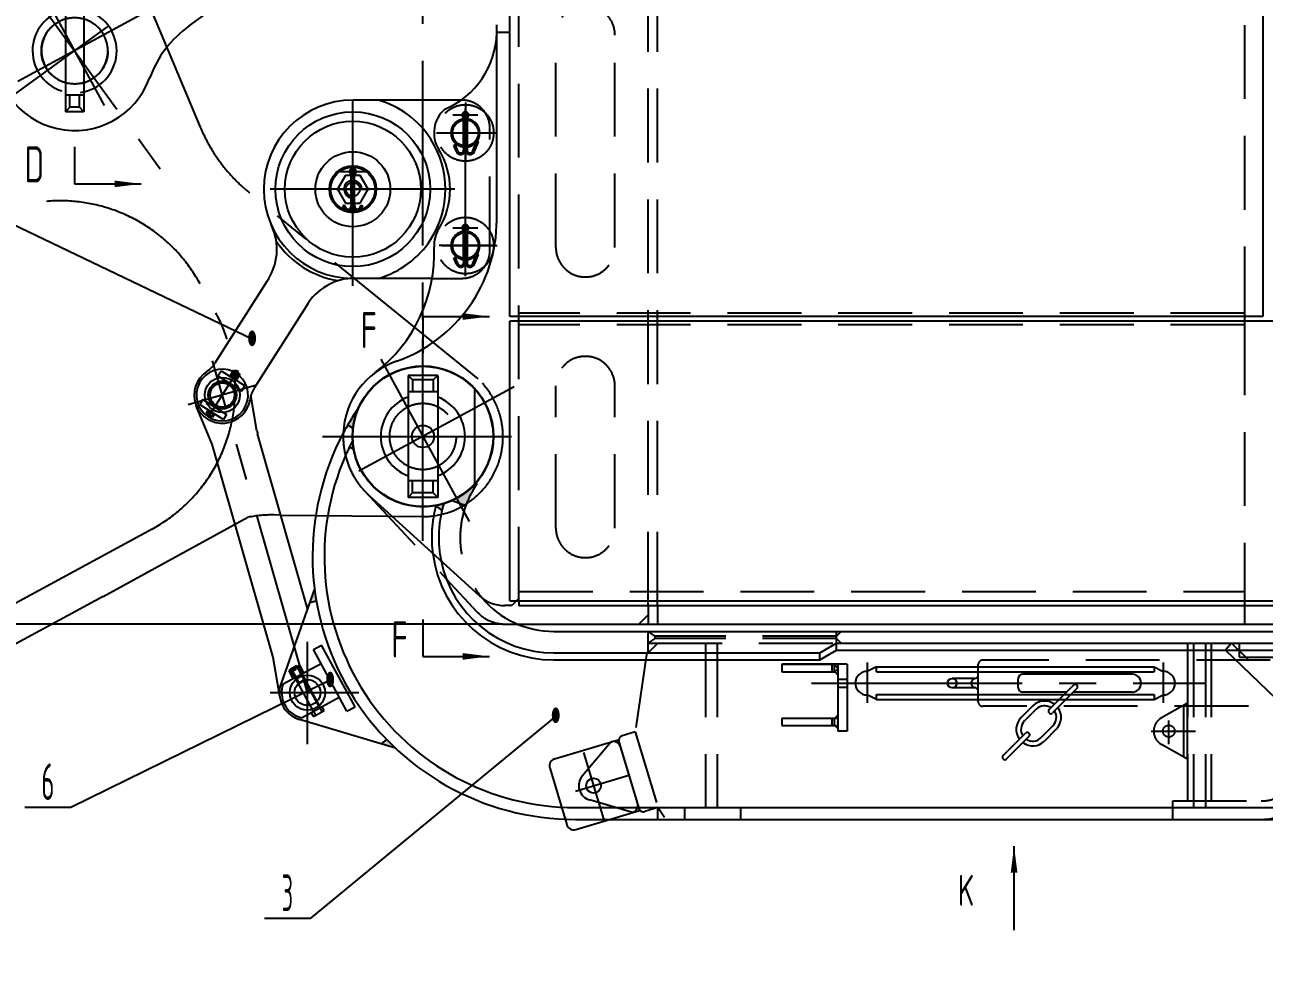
# Model space of a CAD drawing. Header units: millimetres. Extents: x 0 to 16800, y 391 to 12271.
# Drawn here: x 3128 to 6485, y 5044 to 7587 of the extents above; entities that cross this region are included whole.
import ezdxf
from ezdxf.enums import TextEntityAlignment as Align

# ---------------------------------------------------------------- set-up
doc = ezdxf.new("R2010")
doc.units = ezdxf.units.MM
doc.header["$LTSCALE"] = 400
for name, pattern in [('F', [0.75, 0.5, -0.25]), ('G', [2, 1.25, -0.25, 0.25, -0.25]), ('K', [2.5, 1.25, -0.25, 0.25, -0.25, 0.25, -0.25])]:
    doc.linetypes.add(name, pattern=pattern)
for name, color, linetype in [('01', 7, 'Continuous'), ('02', 1, 'Continuous'), ('04', 2, 'F'), ('05', 4, 'G'), ('07', 6, 'K'), ('08', 1, 'Continuous'), ('11', 3, 'Continuous')]:
    doc.layers.add(name, color=color, linetype=linetype)
doc.styles.get("Standard").update_dxf_attribs({"font": 'isocp', "width": 0.707, "bigfont": 'intecad.shx'})
doc.dimstyles.new('INTE', dxfattribs={"dimscale": 40, "dimtxt": 3.5, "dimasz": 3, "dimexe": 3, "dimexo": 0, "dimgap": 1, "dimtad": 1, "dimdec": 3, "dimdsep": 46, "dimtxsty": 'Standard', "dimcen": 0, "dimclrd": 1, "dimclre": 1, "dimclrt": 3, "dimadec": 4, "dimazin": 0, "dimtfac": 1, "dimtdec": 3, "dimtmove": 0, "dimatfit": 0, "dimfxl": 1, "dimarcsym": 0})

# ---------------------------------------------------------------- blocks, each defined once
blk = doc.blocks.new('*D99')
at = {"layer": '08', "color": 1, "lineweight": -2}
for p, q in [((4370.2, 8506.5), (2713.1, 8506.5)), ((2833.1, 8386.5), (2833.1, 6084.5)), ((4422.5, 5964.5), (2713.1, 5964.5))]:
    blk.add_line(p, q, dxfattribs=at)
at = {"layer": '08', "color": 1}
for points in [[(2813.1, 8386.5), (2853.1, 8386.5), (2833.1, 8506.5)], [(2813.1, 6084.5), (2853.1, 6084.5), (2833.1, 5964.5)]]:
    blk.add_solid(points, dxfattribs=at)
at = {"layer": 'Defpoints', "color": 0}
for p in [(4370.2, 8506.5), (2833.1, 5964.5), (4422.5, 5964.5)]:
    blk.add_point(p, dxfattribs=at)
at = {"layer": '08', "color": 3, "insert": (2723.1, 7259.2), "char_height": 140, "attachment_point": 5, "rotation": 90}
blk.add_mtext('2542', dxfattribs=at)
blk = doc.blocks.new('ewry')
at = {"layer": '01', "color": 7, "linetype": 'Continuous'}
for p, q in [((-21928.4, 4955.4), (-21344.3, 4955.4)), ((-21928.4, 4700.4), (-21344.3, 4700.4))]:
    blk.add_line(p, q, dxfattribs=at)
for centre, radius, start, end in [((-22218.9, 4827.9), 216, 56.1125, 303.8875), ((-21928.4, 5260.4), 305, 236.1125, 270), ((-21344.3, 5260.4), 305, 270, 303.8875), ((-22218.9, 4827.9), 114, 61.9205, 216.5849), ((-21053.9, 4827.9), 114, 61.9205, 216.5849), ((-22218.9, 4827.9), 90, 65.3803, 213.1251), ((-21053.9, 4827.9), 90, 65.3803, 213.1251), ((-22218.9, 4827.9), 114, 241.9205, 36.5849), ((-22218.9, 4827.9), 90, 245.3803, 33.1251), ((-21053.9, 4827.9), 114, 241.9205, 36.5849), ((-21053.9, 4827.9), 90, 245.3803, 33.1251), ((-21928.4, 4395.4), 305, 90, 123.8875), ((-21344.3, 4395.4), 305, 65.4707, 90)]:
    blk.add_arc(centre, radius, start, end, dxfattribs=at)
at = {"layer": '04', "color": 2, "linetype": 'F'}
for centre, radius, start, end in [((-21053.9, 4827.9), 216, 236.1125, 123.8875), ((-21344.3, 4395.4), 305, 56.1125, 65.4707)]:
    blk.add_arc(centre, radius, start, end, dxfattribs=at)
at = {"layer": '05', "color": 4, "linetype": 'G'}
for p, q in [((-21053.9, 5170.1), (-21053.9, 4494.1)), ((-22218.9, 5133), (-22218.9, 4425)), ((-22604, 4827.9), (-20729.3, 4827.9))]:
    blk.add_line(p, q, dxfattribs=at)
blk = doc.blocks.new('14552')
at = {"layer": '05', "color": 4, "linetype": 'G'}
blk.add_line((29023.1, 5752.7), (29023.1, 5414.3), dxfattribs=at)
at = {"layer": '05'}
for p, q in [((29225, 5582.4), (28848.3, 5582.4)), ((29353.1, 4452.8), (29353.1, 3944.3)), ((29634.1, 4214.4), (29156.1, 4214.4))]:
    blk.add_line(p, q, dxfattribs=at)
at = {"layer": '07', "color": 6, "linetype": 'K'}
for p, q in [((28833.6, 5721.4), (28636.1, 5452)), ((29258.1, 5582.4), (29223.4, 5238.2)), ((28407.8, 5313.4), (28496.9, 5346.7)), ((28407.8, 5313.4), (26885, 5313.4)), ((28589.1, 5296.4), (28081.1, 5296.4)), ((29558.9, 4279.9), (29255.4, 5018.7)), ((27650.1, 4865.4), (27650.1, 4825.4)), ((27650.1, 4786.5), (27650.1, 4825.4)), ((27650.1, 4775.4), (27650.1, 4786.5)), ((28589.1, 4344.4), (28081.1, 4344.4)), ((28385.7, 4247.4), (26885, 4247.4)), ((28385.7, 4247.4), (28832.2, 4248.4)), ((28914.1, 4210.4), (28897, 4220.3)), ((28914, 4210.3), (29248.5, 4024.5))]:
    blk.add_line(p, q, dxfattribs=at)
blk.add_lwpolyline([(26885, 4247.4), (26866.7, 4294.3), (26858.2, 4335.7), (26857.5, 4372.1), (26862.4, 4404.2), (26870.7, 4432.7), (26880.5, 4458.2), (26889.5, 4481.3), (26895.7, 4502.8), (26897.4, 4523.1), (26895.2, 4542.5), (26890.2, 4561.1), (26883.7, 4579.1), (26876.6, 4596.6), (26870.2, 4613.6), (26865.5, 4630.5), (26863.7, 4647.1), (26865.5, 4663.8), (26870.4, 4680.4), (26877.2, 4697.1), (26885, 4713.8), (26892.8, 4730.4), (26899.7, 4747.1), (26904.5, 4763.7), (26906.3, 4780.4), (26904.5, 4797), (26899.7, 4813.7), (26892.8, 4830.3), (26885, 4847), (26877.2, 4863.7), (26870.4, 4880.3), (26865.5, 4897), (26863.7, 4913.6), (26865.5, 4930.3), (26870.2, 4947.1), (26876.6, 4964.2), (26883.7, 4981.6), (26890.2, 4999.6), (26895.2, 5018.3), (26897.4, 5037.7), (26895.7, 5058), (26889.5, 5079.4), (26880.5, 5102.6), (26870.7, 5128.1), (26862.4, 5156.5), (26857.5, 5188.7), (26858.2, 5225.1), (26866.7, 5266.4), (26885, 5313.4)], dxfattribs=at)
at = {"layer": '07'}
for centre in [(29023.1, 5582.4), (29353.1, 4214.4)]:
    blk.add_circle(centre, 90, dxfattribs=at)
at = {"layer": '07', "color": 6, "linetype": 'K'}
for centre, radius, start, end in [((29023.1, 5582.4), 235, 0, 143.7423), ((28390.1, 5632.4), 305, 290.4871, 323.7423), ((28081.1, 4865.4), 431, 90, 180), ((28589.1, 4865.4), 431, 0, 90), ((29678.1, 5192.4), 457, 174.2434, 202.3321), ((28081.1, 4775.4), 431, 180, 270), ((28589.1, 4775.4), 431, 270, 0), ((29353.4, 4213.3), 216, 240.9436, 17.9571), ((28744.1, 3956.4), 305, 59.9153, 73.2114)]:
    blk.add_arc(centre, radius, start, end, dxfattribs=at)
blk = doc.blocks.new('EEQWE')
at = {"layer": '02'}
h = blk.add_hatch(color=256, dxfattribs=at)
h.paths.add_polyline_path([(4002.9, 6237.4), (4016.9, 6229.3, -0.073002), (4031.5, 6282.8, 0.018857)])
h.paths.add_polyline_path([(4007.9, 6178.7), (4018.6, 6172.1, -0.029583), (4015.9, 6194.5, 0.006505)])
at = {"layer": '02', "linetype": 'Continuous'}
h = blk.add_hatch(color=1, dxfattribs=at)
h.paths.add_polyline_path([(4263, 6024, -0.02874), (4241.7, 6018.7), (4258, 6005.6, -0.015253)])
h.paths.add_polyline_path([(4353.3, 6078.1), (4350.3, 6080.7, -0.106429), (4285.8, 6032.7), (4322.6, 6019.3, -0.065586)])
at = {"layer": '02'}
h = blk.add_hatch(color=256, dxfattribs=at)
h.paths.add_polyline_path([(3899.4, 5755.8), (3917.8, 5760.6, -0.011743), (3912.9, 5793.7)])
h.paths.add_polyline_path([(4093.2, 5374.2), (4131.8, 5362.7, -0.011743), (4108, 5386.1)])
at = {"layer": '04', "linetype": 'F'}
h = blk.add_hatch(color=2, dxfattribs=at)
h.paths.add_polyline_path([(5322.3, 5423.4), (5330.3, 5415.4), (5330.3, 5423.4)])
h.paths.add_polyline_path([(5322.3, 5443.4), (5330.3, 5443.4), (5330.3, 5451.4)])
h.paths.add_polyline_path([(5322.3, 5569.4), (5330.3, 5561.4), (5330.3, 5577.4)])
h.paths.add_polyline_path([(5320.3, 5589.4), (5330.3, 5579.4), (5330.3, 5589.4)])
at = {"layer": '01', "color": 7, "linetype": 'Continuous'}
for p, q in [((4285.8, 6032.7), (4322.6, 6019.3)), ((4561.3, 5678.4), (7446.4, 5678.4)), ((5326.5, 5646.4), (7444.5, 5646.4)), ((6396, 5646.4), (6379.7, 5627.4)), ((4561.3, 5620.4), (5281.5, 5620.4)), ((5326.5, 5627.4), (6636.5, 5627.4)), ((6636.5, 5380.8), (6379.7, 5627.4)), ((4561.3, 5601.4), (5281.5, 5601.4)), ((4591.4, 5170), (4595.8, 5155.4)), ((4619.5, 5201.4), (7063, 5201.4)), ((4619.5, 5169.4), (6788.6, 5169.4)), ((4620.7, 5142), (4711.9, 5169.4))]:
    blk.add_line(p, q, dxfattribs=at)
at = {"layer": '01'}
for p, q in [((3912.9, 5793.7), (3822.2, 5538.3)), ((3917.8, 5760.6), (3899.4, 5755.8)), ((5326.5, 5627.4), (5326.5, 5678.4)), ((5281.5, 5620.4), (5326.5, 5646.4)), ((6375.9, 5646.4), (7106.5, 5646.4)), ((5281.5, 5601.4), (5326.5, 5627.4)), ((5281.5, 5601.4), (5281.5, 5620.4)), ((5434.5, 5582.9), (5409.5, 5570.4)), ((5434.5, 5568.9), (5434.5, 5582.9)), ((5434.5, 5582.9), (6186.5, 5582.9)), ((6186.5, 5582.9), (6211.5, 5570.4)), ((6186.5, 5582.9), (6186.5, 5568.9)), ((5434.5, 5568.9), (6186.5, 5568.9)), ((5434.5, 5493.9), (5409.5, 5506.4)), ((5434.5, 5493.9), (5434.5, 5507.9)), ((5434.5, 5507.9), (5909.3, 5507.9)), ((5894.4, 5507.9), (6186.5, 5507.9)), ((6186.5, 5507.9), (6186.5, 5493.9)), ((6186.5, 5493.9), (6211.5, 5506.4)), ((5434.5, 5493.9), (5895.3, 5493.9)), ((5880.4, 5493.9), (6186.5, 5493.9)), ((4131.8, 5362.7), (3872.1, 5440.1)), ((4108, 5386.1), (4093.2, 5374.2))]:
    blk.add_line(p, q, dxfattribs=at)
at = {"layer": '01', "color": 7, "linetype": 'Continuous'}
blk.add_circle((4206.5, 6206.4), 191, dxfattribs=at)
at = {"layer": '01'}
blk.add_circle((3893.8, 5512.9), 47.6, dxfattribs=at)
for centre, radius, start, end in [((4206.5, 6206.4), 114, 110.541, 249.459), ((4206.5, 6206.4), 114, 290.541, 69.459), ((4619.5, 5881.4), 712, 152.0266, 270), ((4619.5, 5881.4), 680, 156.3103, 270), ((3893.8, 5512.9), 76, 160.4382, 253.4034), ((5409.5, 5538.4), 32, 90, 270), ((6211.5, 5538.4), 32, 270, 90)]:
    blk.add_arc(centre, radius, start, end, dxfattribs=at)
at = {"layer": '01', "color": 7, "linetype": 'Continuous'}
for centre, radius, start, end in [((4561.3, 5932.4), 331, 187.2998, 270), ((4561.3, 5932.4), 312, 191.59, 270), ((4561.3, 5932.4), 254, 219.9161, 270), ((4614.9, 5161.2), 20, 196.6992, 286.6992)]:
    blk.add_arc(centre, radius, start, end, dxfattribs=at)
at = {"layer": '04', "color": 2, "linetype": 'F'}
for p, q in [((4016.9, 6229.3), (4002.9, 6237.4)), ((4007.9, 6178.7), (4018.6, 6172.1)), ((4353.3, 6078.1), (4350.3, 6080.7)), ((4241.7, 6018.7), (4258, 6005.6)), ((4816.5, 5620.4), (4816.5, 5678.4)), ((4835.6, 5665.4), (4816.5, 5678.4)), ((5326.5, 5665.4), (5339.5, 5678.4)), ((4811.9, 5616.4), (4843, 5646.4)), ((4816.5, 5646.4), (4835.6, 5659.4)), ((4816.5, 5646.4), (5326.5, 5646.4)), ((4835.6, 5659.4), (4835.6, 5665.4)), ((5326.5, 5665.4), (4835.6, 5665.4)), ((5326.5, 5659.4), (4835.6, 5659.4)), ((4971.5, 5646.4), (4971.5, 5201.4)), ((5003.5, 5646.4), (5003.5, 5201.4)), ((5326.5, 5659.4), (5326.5, 5665.4)), ((5326.5, 5659.4), (5339.5, 5646.4)), ((6277.5, 5646.4), (6277.5, 5219.4)), ((6293.5, 5646.4), (6293.5, 5201.4)), ((6325.5, 5646.4), (6325.5, 5201.4)), ((6341.5, 5646.4), (6341.5, 5219.4)), ((6417.5, 5608.4), (6417.5, 5646.4)), ((4811.9, 5616.4), (4781.5, 5406.4)), ((6417.5, 5608.4), (6519.5, 5608.4)), ((5178.3, 5589.4), (5178.3, 5569.4)), ((5178.3, 5589.4), (5320.3, 5589.4)), ((5355.3, 5589.4), (5178.3, 5589.4)), ((5315, 5569.4), (5315, 5589.4)), ((5320.3, 5589.4), (5320.3, 5569.4)), ((5330.3, 5579.4), (5320.3, 5589.4)), ((5322.3, 5569.4), (5330.3, 5577.4)), ((5330.3, 5589.4), (5330.3, 5408.4)), ((5330.3, 5577.4), (5330.3, 5579.4)), ((5355.3, 5589.4), (5355.3, 5408.4)), ((5178.3, 5569.4), (5322.3, 5569.4)), ((5322.3, 5569.4), (5330.3, 5561.4)), ((5330.3, 5548.9), (5355.3, 5548.9)), ((5330.3, 5527.9), (5355.3, 5527.9)), ((6277.5, 5484.4), (6206.3, 5444.1)), ((6267.5, 5338.1), (6267.5, 5478.7)), ((6277.5, 5332.4), (6277.5, 5484.4)), ((5178.3, 5443.4), (5178.3, 5423.4)), ((5178.3, 5443.4), (5330.3, 5443.4)), ((5315, 5423.4), (5315, 5443.4)), ((5320.3, 5443.4), (5320.3, 5423.4)), ((5322.3, 5443.4), (5330.3, 5451.4)), ((4781.5, 5406.4), (4746.1, 5395.8)), ((4781.5, 5406.4), (4746.1, 5395.8)), ((4781.5, 5406.4), (4843, 5201.4)), ((4781.5, 5406.4), (4843, 5201.4)), ((5178.3, 5423.4), (5330.3, 5423.4)), ((5322.3, 5423.4), (5330.3, 5415.4)), ((5330.3, 5431.4), (5330.3, 5433.4)), ((5355.3, 5408.4), (5330.3, 5408.4)), ((4735.6, 5385.3), (4793.1, 5193.8)), ((4737.3, 5379.6), (4791.4, 5199.5)), ((4737.3, 5379.6), (4791.4, 5199.5)), ((6277.5, 5332.4), (6206.3, 5372.7)), ((6237, 5169.4), (6237, 5219.4)), ((6237, 5219.4), (6476.9, 5219.4)), ((4843, 5201.4), (4807.6, 5190.8)), ((4860.6, 5174.7), (4843, 5201.4)), ((4843, 5169.4), (4843, 5201.4)), ((4915, 5201.4), (4915, 5169.4)), ((5067, 5201.4), (5067, 5169.4))]:
    blk.add_line(p, q, dxfattribs=at)
at = {"layer": '04'}
blk.add_line((6661.5, 5391.4), (6396, 5646.4), dxfattribs=at)
at = {"layer": '04', "color": 2, "linetype": 'F'}
blk.add_circle((6226.5, 5408.4), 16, dxfattribs=at)
for centre, radius, start, end in [((4619.5, 5881.4), 712, 145.6788, 152.0266), ((4619.5, 5881.4), 680, 152.5844, 156.3103), ((4561.3, 5932.4), 254, 144.9904, 219.9161), ((4561.3, 5932.4), 331, 164.8906, 187.2998), ((4561.3, 5932.4), 312, 162.9348, 191.59), ((6226.5, 5408.4), 41, 119.5234, 240.4766), ((4749.8, 5383.3), 13, 106.6992, 196.6992), ((4749.8, 5383.3), 13, 106.6992, 196.6992), ((6476.9, 5321.4), 102, 270, 306.8137), ((4803.8, 5203.2), 13, 196.6992, 286.6992), ((6476.9, 5321.4), 152, 270, 306.8137)]:
    blk.add_arc(centre, radius, start, end, dxfattribs=at)
at = {"layer": '05', "color": 4, "linetype": 'G'}
for p, q in [((4206.5, 5971.7), (4206.5, 6497.7)), ((3946.3, 6206.4), (4453.8, 6206.4)), ((3893.8, 5372.9), (3893.8, 5650.3)), ((5409.5, 5594.3), (5409.5, 5485.1)), ((6211.5, 5594.3), (6211.5, 5485.1)), ((5258.4, 5538.4), (5329.8, 5538.4)), ((5329.8, 5538.4), (6323.1, 5538.4)), ((3793.2, 5512.9), (4033.3, 5512.9)), ((6178.8, 5408.4), (6299.2, 5408.4)), ((6226.5, 5373.1), (6226.5, 5437.2))]:
    blk.add_line(p, q, dxfattribs=at)
at = {"layer": '11', "color": 3, "linetype": 'Continuous'}
for p, q in [((4563.2, 5333.6), (4735.6, 5385.3)), ((4641.6, 5350.8), (4695.6, 5170.8)), ((4549.8, 5308.7), (4591.4, 5170)), ((4619.8, 5246.2), (4764.4, 5289.5)), ((4711.9, 5169.4), (4793.1, 5193.8))]:
    blk.add_line(p, q, dxfattribs=at)
at = {"layer": '11'}
for p, q in [((4716.5, 5379.6), (4638, 5286.6)), ((4773.9, 5188), (4657.2, 5222.4))]:
    blk.add_line(p, q, dxfattribs=at)
blk.add_circle((4668.6, 5260.8), 20, dxfattribs=at)
at = {"layer": '11', "color": 3, "linetype": 'Continuous'}
for centre, start, end in [((4722.2, 5360.4), 16.6992, 106.6992), ((4569, 5314.4), 106.6992, 196.6992), ((4768.2, 5207.2), 286.6992, 16.6992)]:
    blk.add_arc(centre, 20, start, end, dxfattribs=at)
at = {"layer": '11'}
blk.add_arc((4668.6, 5260.8), 40, 139.8387, 253.5598, dxfattribs=at)
blk = doc.blocks.new('TREWTWETEW')
at = {"layer": '01'}
for p, q in [((3238.3, 7415.8), (3238.3, 7085.8)), ((3288.3, 7415.8), (3238.3, 7415.8)), ((3250.3, 7403.8), (3238.3, 7415.8)), ((3276.3, 7403.8), (3250.3, 7403.8)), ((3250.3, 7403.8), (3250.3, 7371.3)), ((3288.3, 7415.8), (3276.3, 7403.8)), ((3276.3, 7403.8), (3276.3, 7371.3)), ((3288.3, 7415.8), (3288.3, 7085.8)), ((3288.3, 7371.3), (3238.3, 7371.3)), ((3288.3, 7130.3), (3238.3, 7130.3)), ((3250.3, 7097.8), (3250.3, 7130.3)), ((3276.3, 7097.8), (3276.3, 7130.3)), ((3250.3, 7097.8), (3238.3, 7085.8)), ((3288.3, 7085.8), (3238.3, 7085.8)), ((3276.3, 7097.8), (3250.3, 7097.8)), ((3288.3, 7085.8), (3276.3, 7097.8))]:
    blk.add_line(p, q, dxfattribs=at)

msp = doc.modelspace()

# ---------------------------------------------------------------- linework, layer by layer
for p, q in [((4316.7919, 7332.4023), (4316.7919, 7332.2566)), ((4321.4919, 7335.2248), (4321.4919, 7332.5484)), ((4326.1919, 7332.4023), (4326.1919, 7332.2566)), ((4294.793, 7262.0273), (4290.432, 7260.2748)), ((4297.0078, 7243.9118), (4290.432, 7260.2748)), ((4301.3689, 7245.6643), (4294.793, 7262.0273)), ((4316.7919, 7256.8402), (4316.7919, 7248.6474)), ((4321.4919, 7256.5484), (4321.4919, 7248.6474)), ((4326.1919, 7256.8402), (4326.1919, 7248.6474)), ((4341.6149, 7245.6643), (4352.3457, 7272.3664)), ((4345.9759, 7243.9118), (4356.7067, 7270.6138)), ((4352.3457, 7272.3664), (4356.7067, 7270.6138)), ((4011.9919, 7179.9023), (4011.9919, 7179.7566)), ((4016.6919, 7182.7248), (4016.6919, 7180.0484)), ((4021.3919, 7179.9023), (4021.3919, 7179.7566)), ((3994.2726, 7098.8783), (3989.9115, 7097.1258)), ((3992.2078, 7091.4118), (3989.9115, 7097.1258)), ((3996.5689, 7093.1643), (3994.2726, 7098.8783)), ((4011.9919, 7104.5484), (4011.9919, 7096.1474)), ((4021.3919, 7104.5484), (4021.3919, 7096.1474)), ((4036.8149, 7093.1643), (4039.1112, 7098.8783)), ((4039.1112, 7098.8783), (4043.4722, 7097.1258)), ((4041.1759, 7091.4118), (4043.4722, 7097.1258)), ((4316.7919, 7027.4023), (4316.7919, 7027.2566)), ((4321.4919, 7030.2248), (4321.4919, 7027.5484)), ((4326.1919, 7027.4023), (4326.1919, 7027.2566)), ((4294.793, 6957.0273), (4290.432, 6955.2748)), ((4297.0078, 6938.9118), (4290.432, 6955.2748)), ((4301.3689, 6940.6643), (4294.793, 6957.0273)), ((4316.7919, 6951.8402), (4316.7919, 6943.6474)), ((4321.4919, 6951.5484), (4321.4919, 6943.6474)), ((4326.1919, 6951.8402), (4326.1919, 6943.6474)), ((4341.6149, 6940.6643), (4352.3457, 6967.3664)), ((4345.9759, 6938.9118), (4356.7067, 6965.6138)), ((4356.7067, 6965.6138), (4352.3457, 6967.3664)), ((3783.6473, 6892.2209), (3643.2171, 6670.8067)), ((3890.0373, 6824.7438), (3749.6071, 6603.3297)), ((3894.0981, 6006.8953), (3758.7033, 6479.9336)), ((3798.3396, 5883.6194), (3637.583, 6445.2661)), ((3910.0283, 5895.9303), (3932.0038, 5907.85)), ((4022.5935, 5740.8365), (3932.0038, 5907.85)), ((4000.618, 5728.9168), (3910.0283, 5895.9303)), ((3827.8068, 5802.4144), (3930.5302, 5858.1325)), ((3847.8122, 5842.844), (3848.7658, 5841.0859)), ((3855.0606, 5839.9498), (3864.3637, 5844.9958)), ((3865.3926, 5852.3797), (3866.3462, 5850.6217)), ((3877.3927, 5710.9964), (3980.1161, 5766.7146)), ((4000.618, 5728.9168), (4022.5935, 5740.8365))]:
    msp.add_line(p, q)
for centre, radius in [((4321.4919, 7294.5484), 38), ((4321.4919, 7294.5484), 35.1), ((4016.6919, 7142.0484), 0), ((4321.4919, 6989.5484), 38), ((4321.4919, 6989.5484), 35.1), ((3663.196, 6584.6969), 47.5), ((3893.7919, 5779.0484), 35.1)]:
    msp.add_circle(centre, radius)
for centre, radius, start, end in [((4321.4919, 7342.4973), 9, 313.8567042, 226.1432958), ((4311.7919, 7332.4023), 5, 0, 46.1432958), ((4321.4919, 7342.4973), 4.3, 298.8113797, 241.1886203), ((4317.4919, 7335.2248), 4, 0, 61.1886203), ((4325.4919, 7335.2248), 4, 118.8113797, 180), ((4331.1919, 7332.4023), 5, 133.8567042, 180), ((4308.7919, 7248.6474), 12.7, 201.8938556, 0), ((4308.7919, 7248.6474), 8, 201.8938556, 0), ((4334.1919, 7248.6474), 12.7, 180, 338.1061444), ((4334.1919, 7248.6474), 8, 180, 338.1061444), ((4016.6919, 7189.9973), 9, 313.8567042, 226.1432958), ((4006.9919, 7179.9023), 5, 0, 46.1432958), ((4016.6919, 7189.9973), 4.3, 298.8113797, 241.1886203), ((4012.6919, 7182.7248), 4, 0, 61.1886203), ((4020.6919, 7182.7248), 4, 118.8113797, 180), ((4026.3919, 7179.9023), 5, 133.8567042, 180), ((4003.9919, 7096.1474), 12.7, 201.8938556, 0), ((4003.9919, 7096.1474), 8, 201.8938556, 0), ((4029.3919, 7096.1474), 12.7, 180, 338.1061444), ((4029.3919, 7096.1474), 8, 180, 338.1061444), ((3658.4306, 6979.3345), 152.5385, 325.1735545, 25.2398268), ((4321.4919, 7037.4973), 9, 313.8567042, 226.1432958), ((4311.7919, 7027.4023), 5, 0, 46.1432958), ((4321.4919, 7037.4973), 4.3, 298.8113797, 241.1886203), ((4317.4919, 7030.2248), 4, 0, 61.1886203), ((4325.4919, 7030.2248), 4, 118.8113797, 180), ((4331.1919, 7027.4023), 5, 133.8567042, 180), ((4308.7919, 6943.6474), 12.7, 201.8938556, 0), ((4308.7919, 6943.6474), 8, 201.8938556, 0), ((4334.1919, 6943.6474), 12.7, 180, 338.1061444), ((4334.1919, 6943.6474), 8, 180, 338.1061444), ((4022.2156, 6748.6066), 152.5385, 89.9909773, 150.0572496), ((3663.196, 6584.6969), 76.2, 123.5695193, 351.6612848), ((3579.0373, 6711.5123), 76, 303.5695193, 327.615402), ((3813.7869, 6562.6241), 76, 147.615402, 171.6612848), ((3893.7919, 5779.0484), 70, 160.5004396, 256.4511845)]:
    msp.add_arc(centre, radius, start, end)
at = {"layer": '01', "color": 7, "linetype": 'Continuous'}
for p, q in [((4441.4919, 6797.5484), (4441.4919, 8506.5484)), ((4406.4919, 7058.7361), (4406.4919, 7587.3607)), ((6481.4919, 6797.5484), (4441.4919, 6797.5484)), ((6531.4919, 6784.5484), (4441.4919, 6784.5484)), ((4441.4919, 6027.5484), (4441.4919, 6784.5484)), ((3756.8318, 6488.1753), (3740.694, 6583.4428)), ((4346.4919, 6601.0007), (4346.4919, 6344.0961)), ((3634.8103, 6453.2498), (3592.7104, 6555.7449)), ((4061.1608, 6312.752), (4359.8633, 6041.089)), ((4441.4919, 6027.5484), (6531.4919, 6027.5484)), ((4466.4919, 6014.5484), (6141.4919, 6014.5484)), ((6141.4919, 6014.5484), (6808.2445, 6014.5484)), ((6431.4919, 6014.5484), (6431.4919, 5964.5484)), ((4462.4992, 5964.5484), (7448.5615, 5964.5484)), ((3800.2111, 5875.3778), (3818.1185, 5769.6639)), ((5702.3151, 5817.0484), (5639.9919, 5817.0484)), ((5710.4919, 5828.4231), (5710.4919, 5835.0484)), ((5710.4919, 5783.1884), (5710.4919, 5825.9084)), ((5702.3151, 5792.0484), (5639.9919, 5792.0484)), ((5710.4919, 5774.0484), (5710.4919, 5780.6737)), ((5968.2353, 5798.9456), (5902.3276, 5733.0379)), ((5977.4277, 5789.7532), (5911.52, 5723.8456)), ((5858.3035, 5743.1439), (5826.4283, 5711.2686)), ((5867.3545, 5734.0929), (5835.4792, 5702.2176)), ((5912.6093, 5688.8381), (5880.7341, 5656.9628)), ((5921.6603, 5679.7871), (5889.785, 5647.9118)), ((5777.7301, 5608.4404), (5838.5788, 5669.2891)), ((5786.9225, 5599.248), (5847.7712, 5660.0967))]:
    msp.add_line(p, q, dxfattribs=at)
at = {"layer": '01'}
for p, q in [((6481.4919, 8486.5484), (6481.4919, 6797.5484)), ((4406.4919, 7567.5484), (4441.4919, 7567.5484)), ((4291.911, 7383.3484), (4016.6919, 7383.3484)), ((3263.2851, 7256.5677), (3263.2851, 7156.5677)), ((3997.0408, 7179.5484), (3975.3919, 7142.0484)), ((4036.3429, 7179.5484), (3997.0408, 7179.5484)), ((4057.9919, 7142.0484), (4036.3429, 7179.5484)), ((3975.3919, 7142.0484), (3997.0408, 7104.5484)), ((4036.3429, 7104.5484), (4057.9919, 7142.0484)), ((3997.0408, 7104.5484), (4036.3429, 7104.5484)), ((4231.3642, 6900.7484), (4016.6919, 6900.7484)), ((4206.4919, 6797.384), (4206.4919, 6697.384)), ((6431.4919, 6797.5484), (6431.4919, 6784.5484)), ((3651.4589, 6637.1396), (3660.0285, 6650.6512)), ((3660.0285, 6650.6512), (3692.1184, 6630.2984)), ((3693.7838, 6651.6229), (3685.3214, 6638.2803)), ((3698.0125, 6648.9409), (3689.5501, 6635.5983)), ((3695.1593, 6650.7506), (3692.9499, 6647.267)), ((3693.2201, 6646.0595), (3693.2201, 6646.0595)), ((3700.7634, 6647.1962), (3693.7838, 6651.6229)), ((3694.4277, 6646.3297), (3696.6371, 6649.8133)), ((3697.1744, 6649.4725), (3698.2456, 6651.1615)), ((3708.3793, 6644.7343), (3698.2456, 6651.1615)), ((3700.7634, 6647.1962), (3698.554, 6643.7128)), ((3651.4589, 6637.1396), (3715.6387, 6596.4341)), ((3686.0096, 6637.8438), (3684.3492, 6635.2259)), ((3685.3214, 6638.2803), (3702.2361, 6627.5522)), ((3693.7787, 6632.9163), (3690.607, 6631.257)), ((3692.1184, 6630.2984), (3695.2902, 6631.9577)), ((3724.2083, 6609.9456), (3692.1184, 6630.2984)), ((3706.4699, 6643.5769), (3698.0074, 6630.2342)), ((3698.823, 6642.506), (3699.5632, 6642.0364)), ((3700.3034, 6641.5671), (3699.5632, 6642.0364)), ((3701.5479, 6627.9887), (3699.8875, 6625.3709)), ((3703.7191, 6645.3216), (3701.5097, 6641.8382)), ((3710.6986, 6640.8949), (3702.2361, 6627.5522)), ((3703.7191, 6645.3216), (3710.6986, 6640.8949)), ((3705.6359, 6639.221), (3707.8454, 6642.7045)), ((3705.9062, 6638.0134), (3705.9062, 6638.0134)), ((3709.3232, 6641.7672), (3707.1138, 6638.2837)), ((3707.3081, 6643.0453), (3708.3793, 6644.7343)), ((4246.4919, 6637.5484), (4166.4919, 6637.5484)), ((4178.4919, 6625.5484), (4166.4919, 6637.5484)), ((4166.4919, 6637.5484), (4166.4919, 6307.5484)), ((4234.4919, 6625.5484), (4178.4919, 6625.5484)), ((4178.4919, 6625.5484), (4178.4919, 6593.0484)), ((4246.4919, 6637.5484), (4234.4919, 6625.5484)), ((4234.4919, 6625.5484), (4234.4919, 6593.0484)), ((4246.4919, 6637.5484), (4246.4919, 6307.5484)), ((3715.6387, 6596.4341), (3724.2083, 6609.9456)), ((4246.4919, 6593.0484), (4166.4919, 6593.0484)), ((3610.7533, 6572.9598), (3602.1837, 6559.4482)), ((3602.1837, 6559.4482), (3666.3635, 6518.7426)), ((3610.7533, 6572.9598), (3674.9331, 6532.2542)), ((3620.1389, 6535.5081), (3624.1559, 6541.8416)), ((3637.0536, 6524.78), (3620.1389, 6535.5081)), ((3627.5464, 6539.6912), (3623.5294, 6533.3576)), ((3624.1559, 6541.8416), (3641.0706, 6531.1135)), ((3624.8441, 6541.4051), (3626.5045, 6544.0229)), ((3634.2736, 6539.0954), (3631.1018, 6537.4362)), ((3632.6133, 6536.4776), (3635.785, 6538.1368)), ((3637.6801, 6533.264), (3633.6631, 6526.9304)), ((3637.0536, 6524.78), (3641.0706, 6531.1135)), ((3640.3824, 6531.55), (3642.0428, 6534.1679)), ((3674.9331, 6532.2542), (3666.3635, 6518.7426)), ((4246.4919, 6352.0484), (4166.4919, 6352.0484)), ((4178.4919, 6319.5484), (4178.4919, 6352.0484)), ((4234.4919, 6319.5484), (4234.4919, 6352.0484)), ((4178.4919, 6319.5484), (4166.4919, 6307.5484)), ((4234.4919, 6319.5484), (4178.4919, 6319.5484)), ((4246.4919, 6307.5484), (4234.4919, 6319.5484)), ((4246.4919, 6307.5484), (4166.4919, 6307.5484)), ((4441.4919, 6033.5484), (4441.4919, 6059.5484)), ((4447.4919, 6014.5484), (4428.4919, 6014.5484)), ((4466.4919, 6033.5484), (4447.4919, 6014.5484)), ((4466.4919, 6027.5484), (4466.4919, 6014.5484)), ((4816.4919, 6014.5484), (4816.4919, 5964.5484)), ((4206.4919, 5976.9624), (4206.4919, 5876.9624)), ((4816.4919, 5989.5484), (4791.4919, 5964.5484)), ((3855.5782, 5844.781), (3843.0742, 5837.9987)), ((3850.0079, 5836.2136), (3847.6835, 5840.4989)), ((3847.8122, 5842.844), (3865.3926, 5852.3797)), ((3850.3151, 5841.9263), (3861.758, 5820.8298)), ((3855.5782, 5844.781), (3857.9026, 5840.4958)), ((3859.4262, 5840.0424), (3860.4168, 5840.5796)), ((3859.5338, 5846.9266), (3872.0378, 5853.7089)), ((3859.5338, 5846.9266), (3861.8581, 5842.6413)), ((3861.4073, 5841.117), (3860.4168, 5840.5796)), ((3864.7969, 5849.7813), (3876.2398, 5828.6849)), ((3869.7529, 5846.9234), (3867.4285, 5851.2087)), ((3869.4063, 5852.2815), (3871.7307, 5847.9962)), ((3871.2782, 5846.4709), (3871.2782, 5846.4709)), ((3872.0378, 5853.7089), (3883.4807, 5832.6124)), ((3843.0742, 5837.9987), (3854.5171, 5816.9023)), ((3845.7057, 5839.4261), (3848.0301, 5835.1408)), ((3849.5554, 5834.6883), (3849.5554, 5834.6883)), ((5818.4919, 5792.5484), (5818.4919, 5816.5484)), ((6127.4919, 5828.5484), (5830.4919, 5828.5484)), ((5949.8381, 5780.5484), (5830.4919, 5780.5484)), ((6127.4919, 5780.5484), (5968.2229, 5780.5484)), ((3939.2814, 5730.345), (3933.3216, 5741.3328)), ((3909.8079, 5714.3584), (3903.8481, 5725.3461)), ((3909.7946, 5728.5716), (3915.7545, 5717.5838)), ((3909.8079, 5714.3584), (3939.2814, 5730.345)), ((3927.375, 5738.1073), (3933.3349, 5727.1196))]:
    msp.add_line(p, q, dxfattribs=at)
for centre, radius in [((4016.6919, 7142.0484), 209.5), ((4016.6919, 7142.0484), 184.15), ((4321.4919, 7294.5484), 38.5), ((4321.4919, 7294.5484), 38.5), ((4016.6919, 7142.0484), 101.473), ((4016.6919, 7142.0484), 63.5), ((4016.6919, 7142.0484), 60.25), ((4016.6919, 7142.0484), 19.2), ((4321.4919, 6989.5484), 38.5), ((4321.4919, 6989.5484), 38.5), ((3701.17, 6644.57), 1.6), ((3663.196, 6584.6969), 38), ((3663.196, 6584.6969), 33), ((3859.4632, 5842.3377), 2)]:
    msp.add_circle(centre, radius, dxfattribs=at)
at = {"layer": '01', "color": 7, "linetype": 'Continuous'}
for centre, radius in [((4206.4919, 6472.5484), 190), ((4206.4919, 6472.5484), 30), ((5639.9919, 5804.5484), 12.5)]:
    msp.add_circle(centre, radius, dxfattribs=at)
at = {"layer": '01'}
for centre, radius, start, end in [((4175.957, 7571.2238), 230.6027, 292.9786667, 358.609501), ((4016.6919, 7142.0484), 241.3, 90, 270), ((4016.6919, 7142.0484), 251, 32.6433095, 74.0193192), ((4321.4919, 7294.5484), 85, 130.7728047, 211.9726161), ((4077.1811, 7142.0484), 203, 328.0273839, 31.9726161), ((4321.4919, 6989.5484), 85, 148.0273839, 182.5320149), ((4016.9061, 7142.3862), 250.952, 214.2136199, 261.0171842), ((3831.9703, 6967.9014), 405, 307.0918392, 2.5320149), ((4016.6919, 7142.0484), 251, 285.9806808, 327.3566905), ((3663.196, 6584.6969), 70, 65.8410178, 49.3897862), ((3693.6888, 6646.7984), 0.875, 147.615402, 237.615402), ((3693.6888, 6646.7984), 0.875, 237.615402, 327.615402), ((3699.293, 6643.2441), 0.875, 147.615402, 237.515464), ((3700.7708, 6642.3068), 0.875, 237.7153401, 327.6148022), ((3706.3748, 6638.7523), 0.875, 147.615402, 237.615402), ((3706.3748, 6638.7523), 0.875, 237.615402, 327.615402), ((4428.4919, 6116.5484), 102, 227.7142053, 270), ((3858.8915, 5841.0322), 1.125, 208.4761997, 298.3784643), ((3860.8692, 5842.105), 1.125, 298.5731597, 28.4758121), ((3870.7418, 5847.4598), 1.125, 208.4758121, 298.4758121), ((3870.7418, 5847.4598), 1.125, 298.4758121, 28.4758121), ((3849.019, 5835.6772), 1.125, 208.4758121, 298.4758121), ((3849.019, 5835.6772), 1.125, 298.4758121, 28.4758121), ((5830.4919, 5816.5484), 12, 90, 180), ((6127.4919, 5804.5484), 24, 270, 90), ((5830.4919, 5792.5484), 12, 180, 270)]:
    msp.add_arc(centre, radius, start, end, dxfattribs=at)
at = {"layer": '01', "color": 7, "linetype": 'Continuous'}
for centre, radius, start, end in [((4321.4919, 7294.5484), 38.5, 97.03113, 262.9879594), ((4321.4919, 7294.5484), 38.5, 277.0120406, 82.96887), ((4016.6919, 7142.0484), 251, 327.3566905, 32.6433095), ((4001.4919, 7058.7361), 405, 289.2756174, 0), ((4321.4919, 6989.5484), 38.5, 97.03113, 321.5297714), ((4321.4919, 6989.5484), 38.5, 324.4692121, 82.96887), ((4206.4919, 6472.5484), 216, 109.2756174, 177.6193409), ((3831.9615, 6500.9019), 76.2, 189.6143443, 195.972388), ((3564.3247, 6424.2978), 76.2, 15.972388, 22.3304317), ((3725.0814, 5862.6512), 76.2, 9.6143443, 15.972388), ((3725.0814, 5862.6512), 76.2, 9.6143443, 15.972388), ((5703.9919, 5804.5484), 12.5, 102.9728782, 257.0271218), ((5698.4919, 5828.4231), 12, 282.9728782, 0), ((5698.4919, 5780.6737), 12, 0, 77.0271218), ((5972.8315, 5794.3494), 6.5, 315, 135), ((5889.9819, 5711.4655), 44.8, 53.3738506, 135), ((5889.9819, 5711.4655), 32, 56.7641844, 135), ((5858.1066, 5679.5902), 44.8, 135, 216.6261494), ((5906.9238, 5728.4418), 6.5, 135, 315), ((5889.9819, 5711.4655), 32, 315, 33.3246567), ((5889.9819, 5711.4655), 44.8, 315, 36.6889489), ((5858.1066, 5679.5902), 32, 135, 213.2358156), ((5858.1066, 5679.5902), 44.8, 233.3110511, 315), ((5843.175, 5664.6929), 6.5, 315, 135), ((5858.1066, 5679.5902), 32, 236.6753433, 315), ((5782.3263, 5603.8442), 6.5, 135, 315)]:
    msp.add_arc(centre, radius, start, end, dxfattribs=at)
at = {"layer": '02'}
for p, q in [((3743.9566, 6736.2854), (2295.7111, 7430.1209)), ((3263.2851, 7156.5677), (3443.2851, 7156.5677)), ((4206.4919, 6797.384), (4386.4919, 6797.384)), ((3699.259, 6650.5187), (3698.1878, 6648.8298)), ((3707.3659, 6645.377), (3706.2947, 6643.688)), ((4206.4919, 5876.9624), (4386.4919, 5876.9624)), ((3850.5239, 5842.0395), (3849.5703, 5843.7975)), ((3864.5882, 5849.6681), (3863.6346, 5851.4261)), ((3955.3232, 5812.4235), (3252.7908, 5468.2869)), ((4566.1843, 5715.5232), (3901.4124, 5167.4439)), ((3252.7908, 5468.2869), (3128.7908, 5468.2869)), ((5807.4376, 5135.6026), (5807.4376, 5363.6026)), ((3901.4124, 5167.4439), (3777.4124, 5167.4439))]:
    msp.add_line(p, q, dxfattribs=at)
for points in [[(3443.2851, 7156.5677, 0, 18, 0), (3371.2851, 7156.5677, 0, 0, 0)], [(4386.4919, 6797.384, 0, 18, 0), (4314.4919, 6797.384, 0, 0, 0)], [(4386.4919, 5876.9624, 0, 18, 0), (4314.4919, 5876.9624, 0, 0, 0)], [(5807.4376, 5291.6026, 18, 0, 0), (5807.4376, 5363.6026, 0, 0, 0)]]:
    msp.add_lwpolyline(points, format="xyseb", dxfattribs=at)
msp.add_arc((4016.6919, 7142.0484), 24, 357.6095951, 272.3881514, dxfattribs=at)
at = {"layer": '04', "color": 2, "linetype": 'F'}
for p, q in [((4466.4919, 6027.5484), (4466.4919, 8506.5484)), ((4816.4919, 6014.5484), (4816.4919, 8506.5484)), ((4841.4919, 6014.5484), (4841.4919, 8506.5484)), ((6431.4919, 8486.5484), (6431.4919, 6797.5484)), ((4566.4919, 6984.5484), (4566.4919, 7559.5484)), ((4726.4919, 6984.5484), (4726.4919, 7559.5484)), ((4311.9919, 7383.3484), (4291.911, 7383.3484)), ((4387.9919, 6976.7484), (4387.9919, 7307.3484)), ((4231.3642, 6900.7484), (4311.9919, 6900.7484)), ((6431.4919, 6806.5484), (4466.4919, 6806.5484)), ((6431.4919, 6784.5484), (6431.4919, 6014.5484)), ((6431.4919, 6774.5484), (4466.4919, 6774.5484)), ((4566.4919, 6224.5484), (4566.4919, 6609.5484)), ((4726.4919, 6224.5484), (4726.4919, 6609.5484)), ((4048.3452, 6325.4239), (4269.7486, 6087.4336)), ((4269.7486, 6087.4336), (4353.8115, 5997.0729)), ((4466.4919, 6052.5484), (6431.4919, 6052.5484)), ((4841.4919, 6014.5484), (4841.4919, 5964.5484)), ((4428.4919, 5964.5484), (4462.4992, 5964.5484)), ((5710.4919, 5835.0484), (5710.4919, 5855.0484)), ((7401.3981, 5867.0484), (5722.4919, 5867.0484)), ((5710.4919, 5754.0484), (5710.4919, 5774.0484)), ((7341.9845, 5742.0484), (5722.4919, 5742.0484))]:
    msp.add_line(p, q, dxfattribs=at)
at = {"layer": '04'}
for p, q in [((4316.4919, 7256.8788), (4316.4919, 7332.218)), ((4316.7919, 7332.2566), (4316.7919, 7256.8402)), ((4321.4919, 7332.5484), (4321.4919, 7256.5484)), ((4326.1919, 7332.2566), (4326.1919, 7256.8402)), ((4326.4919, 7256.8788), (4326.4919, 7332.218)), ((4011.9919, 7104.5484), (4011.9919, 7179.5484)), ((4021.3919, 7104.5484), (4021.3919, 7179.5484)), ((4316.4919, 6951.8788), (4316.4919, 7027.218)), ((4316.7919, 7027.2566), (4316.7919, 6951.8402)), ((4326.1919, 7027.2566), (4326.1919, 6951.8402)), ((4326.4919, 6951.8788), (4326.4919, 7027.218)), ((3909.7946, 5728.5716), (3848.7658, 5841.0859)), ((3850.5239, 5842.0395), (3871.5025, 5803.3627)), ((3864.5882, 5849.6681), (3885.5668, 5810.9913)), ((3927.375, 5738.1073), (3866.3462, 5850.6217)), ((3859.3297, 5819.5127), (3908.9156, 5728.0948)), ((3887.3249, 5811.9449), (3869.7445, 5802.4091)), ((3878.6681, 5830.002), (3928.254, 5738.5841))]:
    msp.add_line(p, q, dxfattribs=at)
for centre in [(4321.4919, 7294.5484), (4321.4919, 7294.5484), (4321.4919, 6989.5484), (4321.4919, 6989.5484)]:
    msp.add_circle(centre, 76.5, dxfattribs=at)
at = {"layer": '04', "color": 2, "linetype": 'F'}
for centre, radius, start, end in [((4646.4919, 7559.5484), 80, 0, 180), ((4311.9919, 7307.3484), 76, 359.9999999, 90), ((4646.4919, 6984.5484), 80, 180, 0), ((4311.9919, 6976.7484), 76, 270, 0), ((4646.4919, 6609.5484), 80, 0, 180), ((4206.4919, 6472.5484), 216, 177.6193409, 227.7142053), ((4646.4919, 6224.5484), 80, 180, 0), ((4428.4919, 6066.5484), 102, 222.9321738, 270), ((5722.4919, 5855.0484), 12, 90, 180), ((5722.4919, 5754.0484), 12, 180, 270)]:
    msp.add_arc(centre, radius, start, end, dxfattribs=at)
at = {"layer": '05', "color": 4, "linetype": 'G'}
for p, q in [((4206.4919, 6189.5484), (4206.4919, 8391.9824)), ((4321.4919, 7376.4973), (4321.4919, 7222.9857)), ((4321.4919, 6906.798), (4321.4919, 7360.2854)), ((4243.6001, 7294.5484), (4406.027, 7294.5484)), ((4243.6001, 7294.5484), (4406.027, 7294.5484)), ((3982.6919, 7189.9973), (4050.6919, 7189.9973)), ((4287.4919, 7037.4973), (4355.4919, 7037.4973)), ((4397.0649, 6989.5484), (4250.7986, 6989.5484)), ((4257.4288, 6989.5484), (4407.597, 6989.5484)), ((4257.4288, 6989.5484), (4407.597, 6989.5484)), ((4206.4919, 6273.8474), (4206.4919, 6684.2028)), ((3934.9765, 6472.5484), (4353.3538, 6472.5484)), ((3956.852, 6472.5484), (4365.1124, 6472.5484))]:
    msp.add_line(p, q, dxfattribs=at)
at = {"layer": '05'}
for p, q in [((4016.6919, 6880.7484), (4016.6919, 7408.3484)), ((4321.4919, 7335.2248), (4321.4919, 7354.2214)), ((4355.4919, 7342.4973), (4287.4919, 7342.4973)), ((4016.6919, 7186.1677), (4016.6919, 7100.9291)), ((4292.6919, 7142.0484), (3755.3919, 7142.0484)), ((3971.3906, 7142.0484), (4062.9941, 7142.0484)), ((3626.9889, 6527.6098), (3706.0071, 6652.1965)), ((3893.8469, 5778.8561), (3636.7243, 6677.1831)), ((3704.4352, 6642.499), (3697.7901, 6646.7136)), ((3755.6821, 6611.1687), (3570.7099, 6558.2252))]:
    msp.add_line(p, q, dxfattribs=at)

# ---------------------------------------------------------------- block references
at = {"layer": '01'}
for name in ['TREWTWETEW', 'EEQWE']:
    msp.add_blockref(name, (0, 266.1471), dxfattribs=at)
at = {"layer": '04', "rotation": 35.97460678415149}
msp.add_blockref('ewry', (24080.5168, 16661.7743), dxfattribs=at)
at = {"layer": '07', "rotation": 28.52435117513032}
msp.add_blockref('14552', (-19571.0777, -11247.3259), dxfattribs=at)

# ---------------------------------------------------------------- texts
at = {"layer": '02', "width": 0.605172}
for p, p2 in [((3731.9566, 6716.2854), (3755.9566, 6716.2854)), ((3943.3232, 5792.4235), (3967.3232, 5792.4235)), ((4554.1843, 5695.5232), (4578.1843, 5695.5232))]:
    msp.add_text('●', height=40, dxfattribs=at).set_placement(p, p2, align=Align.FIT)
at = {"layer": '11', "width": 0.707}
for s, height, p in [('D', 98, (3127.4417, 7130.9376)), ('F', 98, (4037.5917, 6682.251)), ('F', 98, (4120.7735, 5844.27)), ('K', 84, (5655.481, 5176.3465))]:
    msp.add_text(s, height=height, dxfattribs=at).set_placement(p, align=Align.BOTTOM_LEFT)
at = {"layer": '11'}
for s, width, p, p2 in [('6', 0.600695, (3172.9628, 5488.2869), (3208.6189, 5488.2869)), ('3', 0.527686, (3823.965, 5187.4439), (3854.8598, 5187.4439))]:
    msp.add_text(s, height=98.9949, dxfattribs=dict(at, width=width)).set_placement(p, p2, align=Align.FIT)

# ---------------------------------------------------------------- dimensions: what is measured, and where the dimension line sits
at = {"layer": '08'}
dim = msp.add_linear_dim(base=(2833.1399, 5964.5484), p1=(4370.186, 8506.5484), p2=(4422.4919, 5964.5484), angle=90, dimstyle='INTE', dxfattribs=at)
dim.commit()
dim.dimension.update_dxf_attribs({"geometry": '*D99', "text_midpoint": (2833.1399, 7259.2005), "dimtype": 160})

doc.saveas('drawing.dxf')
